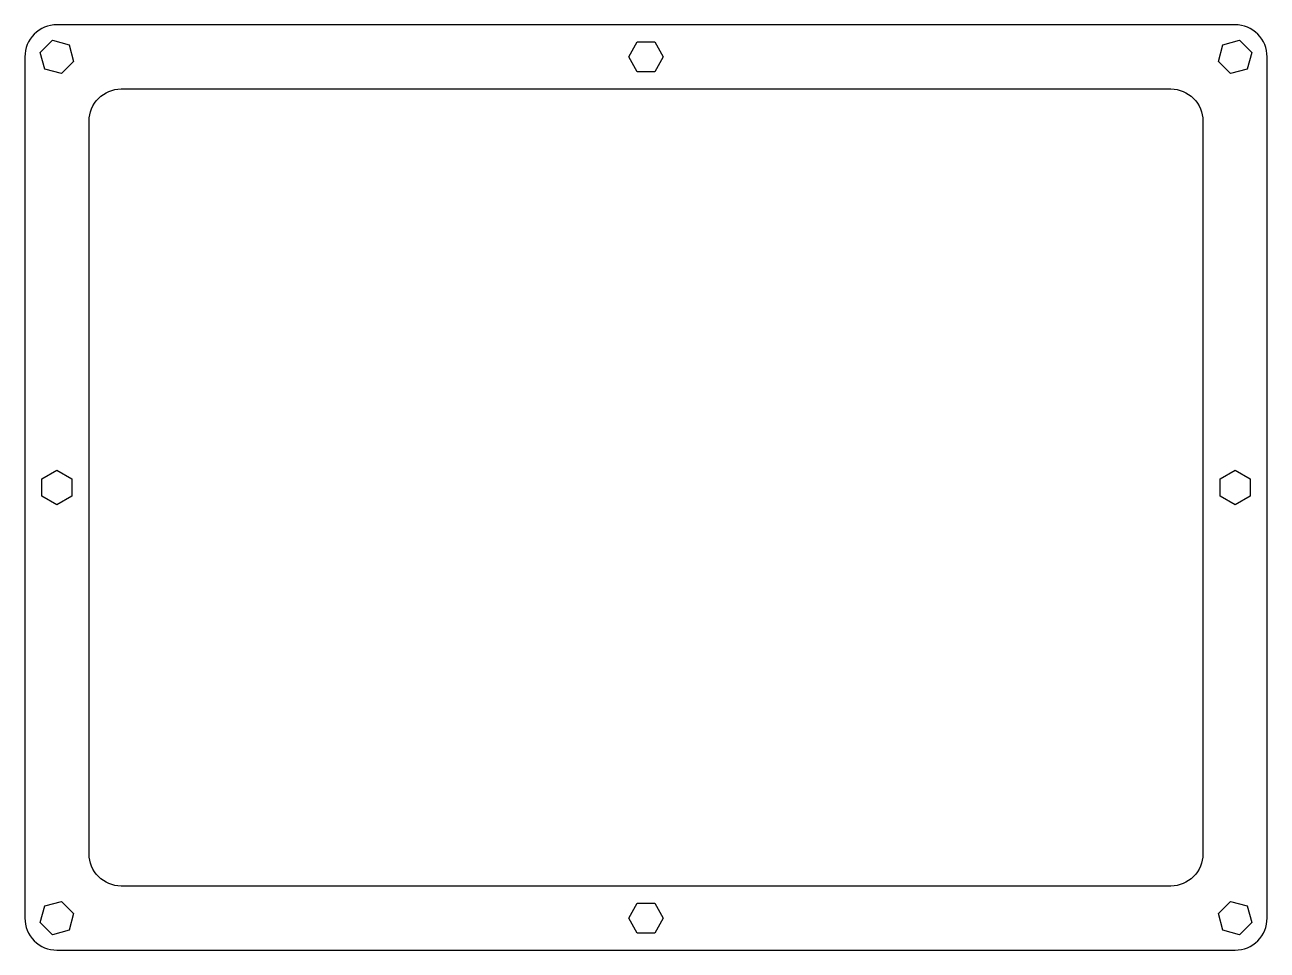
# Model space of a CAD drawing. Header units: millimetres. Extents: x -116 to 116, y -137 to 36.
import ezdxf

# ---------------------------------------------------------------- set-up
doc = ezdxf.new("R2010")
doc.units = ezdxf.units.MM

msp = doc.modelspace()

# ---------------------------------------------------------------- linework, layer by layer
for points in [[(-116.1, 29.68), (-116.1, -131.32, 0.414214), (-110.1, -137.32), (110.1, -137.32, 0.414214), (116.1, -131.32), (116.1, 29.68, 0.414214), (110.1, 35.68), (-110.1, 35.68, 0.414214)], [(104.1, 17.68), (104.1, -119.33, -0.414214), (98.1, -125.33), (-98.1, -125.33, -0.414214), (-104.1, -119.33), (-104.1, 17.68, -0.414214), (-98.1, 23.68), (98.1, 23.68, -0.414214)]]:
    msp.add_lwpolyline(points, format="xyb", close=True)
for points in [[(-109.26, 26.55), (-112.39, 27.39), (-113.22, 30.51), (-110.94, 32.8), (-107.81, 31.96), (-106.98, 28.84)], [(113.22, 30.51), (112.39, 27.39), (109.26, 26.55), (106.98, 28.84), (107.81, 31.96), (110.94, 32.8)], [(1.62, 26.88), (-1.62, 26.88), (-3.23, 29.68), (-1.62, 32.48), (1.62, 32.48), (3.23, 29.68)], [(-112.9, -52.44), (-112.9, -49.21), (-110.1, -47.59), (-107.3, -49.21), (-107.3, -52.44), (-110.1, -54.06)], [(112.9, -49.21), (112.9, -52.44), (110.1, -54.06), (107.3, -52.44), (107.3, -49.21), (110.1, -47.59)], [(-106.98, -130.49), (-107.81, -133.61), (-110.94, -134.45), (-113.22, -132.16), (-112.39, -129.04), (-109.26, -128.2)], [(-1.62, -134.12), (-3.23, -131.32), (-1.62, -128.53), (1.62, -128.53), (3.23, -131.32), (1.62, -134.12)], [(112.39, -129.04), (113.22, -132.16), (110.94, -134.45), (107.81, -133.61), (106.98, -130.49), (109.26, -128.2)]]:
    msp.add_lwpolyline(points, close=True)

doc.saveas('drawing.dxf')
